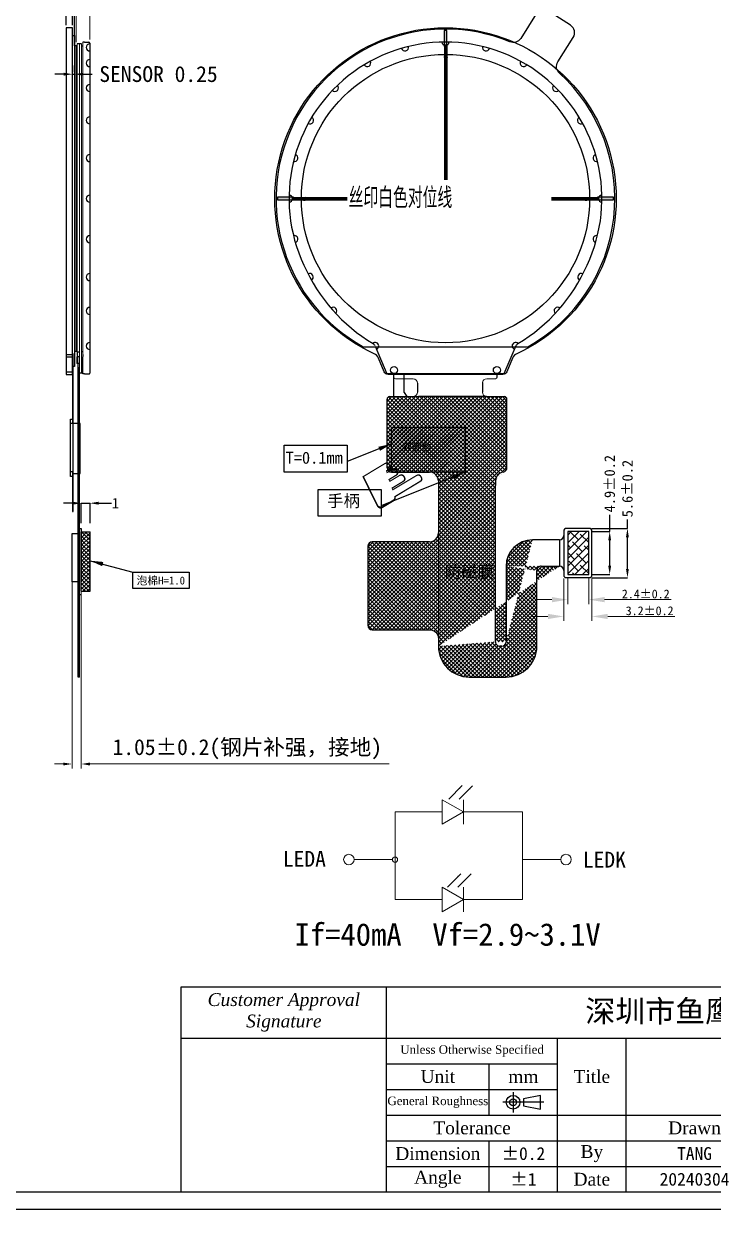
# Model space of a CAD drawing. Header units: millimetres. Extents: x 784 to 1591, y 435 to 646.
# Drawn here: x 1435.1 to 1513.5, y 442.7 to 577.5 of the extents above; entities that cross this region are included whole.
import ezdxf

# ---------------------------------------------------------------- set-up
doc = ezdxf.new("R2010")
doc.units = ezdxf.units.MM
doc.linetypes.add('CENTER', pattern=[50.8, 31.75, -6.35, 6.35, -6.35])
for name, color, linetype in [('AUDIT_I_181013161717-0', 7, 'Continuous'), ('dim', 3, 'Continuous'), ('DWG', 7, 'Continuous'), ('FPC', 33, 'Continuous'), ('FRAME', 154, 'Continuous'), ('sensor', 6, 'Continuous'), ('保护膜', 6, 'Continuous'), ('铁框', 5, 'Continuous')]:
    doc.layers.add(name, color=color, linetype=linetype)
for name, color, linetype, lineweight in [('BEZEL', 4, 'Continuous', 20), ('DIM（标注）', 3, 'Continuous', 15), ('T-SHADING黑白双面胶', 5, 'Continuous', 18)]:
    doc.layers.add(name, color=color, linetype=linetype, lineweight=lineweight)
doc.styles.add('NOTE', font='ROMANS.shx', dxfattribs={"width": 0.8, "bigfont": 'EXTFONT.shx'})
doc.styles.add('RD', font='ROMAND.shx', dxfattribs={"width": 0.8})
doc.styles.add('ROMANS', font='romans.shx')
doc.styles.get("Standard").update_dxf_attribs({"font": 'txt', "bigfont": 'gbcbig.shx'})
doc.styles.add('中文', font='')
doc.styles.add('宋体', font='')
doc.styles.add('工程', font='gbenor.shx', dxfattribs={"width": 1.25, "bigfont": 'gbcbig.shx'})
doc.styles.get('中文').set_extended_font_data('SimSun')
doc.styles.get('宋体').set_extended_font_data('SimSun')
doc.dimstyles.new('ISO-25$0', dxfattribs={"dimtxt": 1.5, "dimasz": 1, "dimexe": 1, "dimexo": 0.3, "dimgap": 0.6, "dimtad": 0, "dimdsep": 46, "dimtxsty": 'Standard', "dimcen": 0, "dimadec": 0, "dimazin": 0, "dimtfac": 1, "dimtmove": 0, "dimatfit": 3, "dimfxl": 1, "dimarcsym": 0})
doc.dimstyles.new('SH', dxfattribs={"dimscale": 1.4, "dimtxt": 1, "dimasz": 0.5, "dimexe": 0.8, "dimexo": 0.625, "dimtad": 0, "dimzin": 0, "dimdsep": 46, "dimtxsty": 'RD', "dimcen": 2.5, "dimadec": 0, "dimazin": 0, "dimtfac": 0.6, "dimtmove": 0, "dimatfit": 3, "dimfxl": 1, "dimtolj": 1, "dimarcsym": 0})
doc.dimstyles.get("Standard").update_dxf_attribs({"dimtxt": 0.18, "dimasz": 0.18, "dimexe": 0.18, "dimexo": 0.0625, "dimgap": 0.09, "dimtad": 0, "dimzin": 0, "dimdsep": 46, "dimtxsty": 'Standard', "dimcen": 0, "dimadec": 0, "dimazin": 0, "dimtfac": 1, "dimtofl": 0, "dimtmove": 0, "dimatfit": 3, "dimfxl": 1, "dimtolj": 1, "dimtzin": 0, "dimarcsym": 0})
doc.dimstyles.new('STANDARD$7', dxfattribs={"dimtxt": 1.5, "dimasz": 1.25, "dimexe": 0.25, "dimexo": 0.25, "dimgap": 0.25, "dimtad": 0, "dimzin": 0, "dimdsep": 46, "dimtxsty": 'NOTE', "dimcen": 0.5, "dimclrd": 256, "dimclre": 5, "dimclrt": 256, "dimazin": 0, "dimtfac": 1, "dimtmove": 0, "dimatfit": 1, "dimfxl": 1, "dimtolj": 1, "dimtzin": 0, "dimarcsym": 0})
doc.dimstyles.new('标准', dxfattribs={"dimtxt": 2, "dimasz": 1.8, "dimexe": 0.5, "dimexo": 0.4, "dimgap": 0.1, "dimtad": 1, "dimzin": 1, "dimdsep": 46, "dimtxsty": '工程', "dimblk": 'CLOSEDBLANK', "dimcen": 0.09, "dimclrd": 3, "dimclre": 3, "dimclrt": 3, "dimadec": 0, "dimazin": 0, "dimtfac": 1, "dimtofl": 0, "dimtmove": 0, "dimatfit": 3, "dimldrblk": 'CLOSEDBLANK', "dimfxl": 1, "dimtolj": 1, "dimlwd": 0, "dimlwe": 0, "dimarcsym": 0})
doc.dimstyles.new('标注', dxfattribs={"dimtxt": 1.2, "dimasz": 1, "dimexe": 0, "dimexo": 1, "dimgap": 0.2, "dimtad": 0, "dimrnd": 0.0005, "dimzin": 9, "dimdsep": 46, "dimtxsty": 'Standard', "dimcen": 0, "dimclrd": 3, "dimclre": 3, "dimclrt": 3, "dimadec": 0, "dimazin": 0, "dimtfac": 1, "dimtmove": 0, "dimatfit": 3, "dimfxl": 1, "dimlwd": -1, "dimlwe": -1, "dimarcsym": 0})
pattern_1 = [(45, (297.85984, 2.57984), (-0.2245064, 0.2245064), []), (135, (297.85984, 2.57984), (-0.2245064, -0.2245064), [])]
pattern_2 = [(45, (332.69374, 4.22352), (-0.2245064, 0.2245064), [])]

# ---------------------------------------------------------------- blocks, each defined once
blk = doc.blocks.new('*D92')
at = {"color": 7, "lineweight": 0, "transparency": 16777216}
for p, q in [((1441.03, 575.41), (1441.03, 586.73)), ((1442.58, 575.71), (1442.58, 586.73)), ((1439.53, 586.23), (1438.03, 586.23)), ((1444.08, 586.23), (1465.65, 586.23))]:
    blk.add_line(p, q, dxfattribs=at)
at = {"color": 7, "transparency": 16777216}
for points in [[(1439.53, 586.48), (1439.53, 585.98), (1441.03, 586.23)], [(1444.08, 586.48), (1444.08, 585.98), (1442.58, 586.23)]]:
    blk.add_solid(points, dxfattribs=at)
at = {"layer": 'Defpoints', "color": 0, "transparency": 16777216}
for p in [(1442.58, 586.23), (1441.03, 575.01), (1442.58, 575.31)]:
    blk.add_point(p, dxfattribs=at)
at = {"color": 7, "transparency": 16777216, "insert": (1455.61, 588), "char_height": 2, "attachment_point": 5, "style": '宋体'}
blk.add_mtext('\\A1;1.55%%P0.1(LCM)', dxfattribs=at)
blk = doc.blocks.new('_ClosedBlank')
at = {"color": 0, "linetype": 'ByBlock', "lineweight": -2}
for p, q in [((-1, 0.167), (0, 0)), ((-1, 0.167), (-1, -0.167)), ((0, 0), (-1, -0.167))]:
    blk.add_line(p, q, dxfattribs=at)
blk = doc.blocks.new('*D93')
at = {"color": 7, "lineweight": 0, "transparency": 16777216}
for p, q in [((1440.56, 514.72), (1440.56, 492.82)), ((1441.61, 514.1), (1441.61, 492.82)), ((1439.56, 493.32), (1438.56, 493.32)), ((1442.61, 493.32), (1476.66, 493.32))]:
    blk.add_line(p, q, dxfattribs=at)
at = {"color": 7, "transparency": 16777216}
for points in [[(1439.56, 493.48), (1439.56, 493.15), (1440.56, 493.32)], [(1442.61, 493.48), (1442.61, 493.15), (1441.61, 493.32)]]:
    blk.add_solid(points, dxfattribs=at)
at = {"layer": 'Defpoints', "color": 0, "transparency": 16777216}
for p in [(1440.56, 515.12), (1441.61, 514.5), (1441.61, 493.32)]:
    blk.add_point(p, dxfattribs=at)
at = {"color": 7, "transparency": 16777216, "insert": (1460.5, 495), "char_height": 1.8, "attachment_point": 5, "style": '宋体'}
blk.add_mtext('\\A1;1.05%%P0.2(钢片补强，接地)', dxfattribs=at)
blk = doc.blocks.new('*D96')
at = {"color": 7, "transparency": 16777216}
for p, q in [((1503.76, 520.11), (1503.76, 521.11)), ((1499.71, 520.11), (1503.76, 520.11)), ((1503.76, 515.51), (1503.76, 519.11)), ((1499.71, 514.51), (1503.76, 514.51))]:
    blk.add_line(p, q, dxfattribs=at)
for points in [[(1503.59, 519.11), (1503.92, 519.11), (1503.76, 520.11)], [(1503.59, 515.51), (1503.92, 515.51), (1503.76, 514.51)]]:
    blk.add_solid(points, dxfattribs=at)
at = {"layer": 'Defpoints', "color": 0, "transparency": 16777216}
for p in [(1499.41, 520.11), (1503.76, 520.11), (1499.41, 514.51)]:
    blk.add_point(p, dxfattribs=at)
at = {"color": 7, "transparency": 16777216, "insert": (1503.76, 524.64), "char_height": 1.2, "attachment_point": 5, "rotation": 90, "style": '宋体'}
blk.add_mtext('5.6%%p0.2', dxfattribs=at)
blk = doc.blocks.new('*D97')
at = {"color": 7, "lineweight": 0, "transparency": 16777216}
for p, q in [((1496.51, 514.41), (1496.51, 509.6)), ((1499.71, 514.41), (1499.71, 509.6)), ((1494.71, 510.1), (1492.91, 510.1)), ((1501.51, 510.1), (1509.15, 510.1))]:
    blk.add_line(p, q, dxfattribs=at)
at = {"color": 7, "transparency": 16777216}
for points in [[(1494.71, 510.4), (1494.71, 509.8), (1496.51, 510.1)], [(1501.51, 510.4), (1501.51, 509.8), (1499.71, 510.1)]]:
    blk.add_solid(points, dxfattribs=at)
at = {"layer": 'Defpoints', "color": 0, "transparency": 16777216}
for p in [(1496.51, 514.81), (1499.71, 514.81), (1499.71, 510.1)]:
    blk.add_point(p, dxfattribs=at)
at = {"color": 7, "transparency": 16777216, "insert": (1506.28, 510.74), "char_height": 1, "attachment_point": 5, "style": '宋体'}
blk.add_mtext('\\A1;3.2%%P0.2', dxfattribs=at)
blk = doc.blocks.new('*D98')
at = {"color": 7, "transparency": 16777216}
for p, q in [((1501.74, 519.76), (1501.74, 521.66)), ((1499.66, 519.76), (1501.74, 519.76)), ((1501.74, 515.86), (1501.74, 518.76)), ((1499.66, 514.86), (1501.74, 514.86))]:
    blk.add_line(p, q, dxfattribs=at)
for points in [[(1501.57, 518.76), (1501.9, 518.76), (1501.74, 519.76)], [(1501.57, 515.86), (1501.9, 515.86), (1501.74, 514.86)]]:
    blk.add_solid(points, dxfattribs=at)
at = {"layer": 'Defpoints', "color": 0, "transparency": 16777216}
for p in [(1499.36, 519.76), (1501.74, 519.76), (1499.36, 514.86)]:
    blk.add_point(p, dxfattribs=at)
at = {"color": 7, "transparency": 16777216, "insert": (1501.74, 525.2), "char_height": 1.2, "attachment_point": 5, "rotation": 90, "style": '宋体'}
blk.add_mtext('4.9%%p0.2', dxfattribs=at)
blk = doc.blocks.new('*D99')
at = {"color": 7, "lineweight": 0, "transparency": 16777216}
for p, q in [((1496.96, 514.46), (1496.96, 511.51)), ((1499.36, 514.46), (1499.36, 511.51)), ((1495.16, 512.01), (1493.36, 512.01)), ((1501.16, 512.01), (1508.72, 512.01))]:
    blk.add_line(p, q, dxfattribs=at)
at = {"color": 7, "transparency": 16777216}
for points in [[(1495.16, 512.31), (1495.16, 511.71), (1496.96, 512.01)], [(1501.16, 512.31), (1501.16, 511.71), (1499.36, 512.01)]]:
    blk.add_solid(points, dxfattribs=at)
at = {"layer": 'Defpoints', "color": 0, "transparency": 16777216}
for p in [(1496.96, 514.86), (1499.36, 514.86), (1499.36, 512.01)]:
    blk.add_point(p, dxfattribs=at)
at = {"color": 7, "transparency": 16777216, "insert": (1505.84, 512.65), "char_height": 1, "attachment_point": 5, "style": '宋体'}
blk.add_mtext('\\A1;2.4%%P0.2', dxfattribs=at)
blk = doc.blocks.new('*D108')
at = {"color": 7, "lineweight": 0, "transparency": 16777216}
for p, q in [((1438.4, 591.42), (1436.9, 591.42)), ((1439.9, 577.44), (1439.9, 591.92)), ((1442.58, 575.72), (1442.58, 591.92)), ((1444.08, 591.42), (1472.98, 591.42))]:
    blk.add_line(p, q, dxfattribs=at)
at = {"color": 7, "transparency": 16777216}
for points in [[(1438.4, 591.67), (1438.4, 591.17), (1439.9, 591.42)], [(1444.08, 591.67), (1444.08, 591.17), (1442.58, 591.42)]]:
    blk.add_solid(points, dxfattribs=at)
at = {"layer": 'Defpoints', "color": 0, "transparency": 16777216}
for p in [(1442.58, 591.42), (1439.9, 577.04), (1442.58, 575.32)]:
    blk.add_point(p, dxfattribs=at)
at = {"color": 7, "transparency": 16777216, "insert": (1459.28, 593.2), "char_height": 2, "attachment_point": 5, "style": '宋体'}
blk.add_mtext('\\A1;2.68%%P0.15(LCM+CTP)', dxfattribs=at)
blk = doc.blocks.new('*D133')
at = {"layer": 'Defpoints', "color": 0, "transparency": 16777216}
for p in [(1440.6, 580.6), (1439.9, 577.04), (1440.6, 577.04)]:
    blk.add_point(p, dxfattribs=at)
at = {"layer": 'dim', "color": 0, "lineweight": -2, "transparency": 16777216}
for p, q in [((1439.9, 577.34), (1439.9, 581.6)), ((1440.6, 577.34), (1440.6, 581.6)), ((1438.9, 580.6), (1437.9, 580.6)), ((1439.9, 580.6), (1440.6, 580.6)), ((1441.6, 580.6), (1442.6, 580.6))]:
    blk.add_line(p, q, dxfattribs=at)
at = {"layer": 'dim', "color": 0, "transparency": 16777216}
for points in [[(1438.9, 580.77), (1438.9, 580.43), (1439.9, 580.6)], [(1441.6, 580.77), (1441.6, 580.43), (1440.6, 580.6)]]:
    blk.add_solid(points, dxfattribs=at)
at = {"layer": 'dim', "color": 0, "transparency": 16777216, "insert": (1452.1, 580.6), "char_height": 1.8, "attachment_point": 5, "style": '宋体'}
blk.add_mtext('LENS 0.7%%P0.07', dxfattribs=at)
blk = doc.blocks.new('*D134')
at = {"layer": 'Defpoints', "color": 0, "transparency": 16777216}
for p in [(1440.85, 571.77), (1440.6, 571.7), (1440.85, 571.7)]:
    blk.add_point(p, dxfattribs=at)
at = {"layer": 'dim', "color": 0, "lineweight": -2, "transparency": 16777216}
for p, q in [((1439.6, 571.77), (1438.6, 571.77)), ((1440.6, 572), (1440.6, 572.77)), ((1440.6, 571.77), (1440.85, 571.77)), ((1440.85, 572), (1440.85, 572.77)), ((1441.85, 571.77), (1442.85, 571.77))]:
    blk.add_line(p, q, dxfattribs=at)
at = {"layer": 'dim', "color": 0, "transparency": 16777216}
for points in [[(1439.6, 571.94), (1439.6, 571.6), (1440.6, 571.77)], [(1441.85, 571.94), (1441.85, 571.6), (1440.85, 571.77)]]:
    blk.add_solid(points, dxfattribs=at)
at = {"layer": 'dim', "color": 0, "transparency": 16777216, "insert": (1450.4, 571.77), "char_height": 1.8, "attachment_point": 5, "style": '宋体'}
blk.add_mtext('SENSOR 0.25', dxfattribs=at)
blk = doc.blocks.new('*D135')
at = {"layer": 'Defpoints', "color": 0, "transparency": 16777216}
for p in [(1440.85, 584.09), (1439.9, 577.04), (1440.85, 576.16)]:
    blk.add_point(p, dxfattribs=at)
at = {"layer": 'dim', "color": 0, "lineweight": -2, "transparency": 16777216}
for p, q in [((1438.9, 584.09), (1437.9, 584.09)), ((1439.9, 577.34), (1439.9, 585.09)), ((1439.9, 584.09), (1440.85, 584.09)), ((1440.85, 576.46), (1440.85, 585.09)), ((1441.85, 584.09), (1442.85, 584.09))]:
    blk.add_line(p, q, dxfattribs=at)
at = {"layer": 'dim', "color": 0, "transparency": 16777216}
for points in [[(1438.9, 584.25), (1438.9, 583.92), (1439.9, 584.09)], [(1441.85, 584.25), (1441.85, 583.92), (1440.85, 584.09)]]:
    blk.add_solid(points, dxfattribs=at)
at = {"layer": 'dim', "color": 0, "transparency": 16777216, "insert": (1447.84, 584.09), "char_height": 1.8, "attachment_point": 5, "style": '宋体'}
blk.add_mtext('TP 0.95', dxfattribs=at)
blk = doc.blocks.new('*D242')
at = {"color": 1, "transparency": 16777216}
for p, q in [((1440.61, 522.98), (1439.61, 522.98)), ((1441.61, 520.71), (1441.61, 522.98)), ((1441.61, 522.98), (1442.61, 522.98)), ((1442.61, 520.71), (1442.61, 522.98)), ((1443.61, 522.98), (1445.06, 522.98))]:
    blk.add_line(p, q, dxfattribs=at)
for points in [[(1440.61, 523.15), (1440.61, 522.81), (1441.61, 522.98)], [(1443.61, 523.15), (1443.61, 522.81), (1442.61, 522.98)]]:
    blk.add_solid(points, dxfattribs=at)
at = {"layer": 'Defpoints', "color": 0, "transparency": 16777216}
for p in [(1442.61, 522.98), (1441.61, 519.71), (1442.61, 519.71)]:
    blk.add_point(p, dxfattribs=at)
at = {"color": 1, "transparency": 16777216, "insert": (1445.5, 522.98), "char_height": 1.2, "attachment_point": 5, "style": '宋体'}
blk.add_mtext('1', dxfattribs=at)

msp = doc.modelspace()

# ---------------------------------------------------------------- hatches: boundary and pattern name
at = {"linetype": 'Continuous'}
h = msp.add_hatch(color=256, dxfattribs=at)
h.paths.add_polyline_path([(1463.929, 557.775), (1463.93, 557.475), (1465.754, 557.475), (1465.754, 557.775)])
h.paths.add_polyline_path([(1483.204, 576.75), (1482.904, 576.749), (1482.904, 574.925), (1483.204, 574.925)])
h.paths.add_polyline_path([(1502.179, 557.475), (1502.179, 557.775), (1500.354, 557.775), (1500.354, 557.475)])
h = msp.add_hatch()
h.set_pattern_fill('ANSI37', color=5, scale=0.1, style=0)
h.set_pattern_definition(pattern_1)
edge = h.paths.add_edge_path()
edge.add_line((1487.718, 535.098), (1480, 535.098))
edge.add_line((1476.704, 535.098), (1480, 535.098))
edge.add_arc((1476.704, 534.798), 0.3, 90, 180)
edge.add_line((1476.404, 530.117), (1476.404, 534.798))
edge.add_line((1476.404, 527.011), (1476.404, 530.117))
edge.add_arc((1476.904, 527.011), 0.5, 180.02598, 269.97402)
edge.add_line((1476.904, 526.511), (1481.25, 526.511))
edge.add_arc((1481.25, 525.511), 1, 0.00409, 89.99591)
edge.add_line((1482.25, 525.511), (1482.25, 506.711))
edge.add_line((1488.75, 507.211), (1488.75, 524.99))
edge.add_line((1488.75, 525.525), (1488.75, 524.99))
edge.add_arc((1489.75, 525.525), 1, 97.65786, 180.00442)
edge.add_arc((1489.556, 527.006), 0.494, 277.02885, 360.6334)
edge.add_line((1490.05, 527.011), (1490.05, 534.798))
edge.add_line((1487.718, 535.098), (1489.75, 535.098))
edge.add_arc((1489.75, 534.798), 0.3, 360, 450)
edge.add_arc((1485.75, 506.711), 3.5, 180.00119, 269.99881)
edge.add_line((1485.75, 503.211), (1489.95, 503.211))
edge.add_arc((1489.95, 506.711), 3.5, 270.00118, 359.99882)
edge.add_arc((1489.449, 507.211), 0.5, 270.02471, 359.97529)
edge.add_arc((1489.25, 507.211), 0.5, 179.98669, 270.01331)
edge.add_line((1489.45, 506.711), (1489.25, 506.711))
edge.add_line((1493.45, 506.711), (1493.45, 515.311))
edge.add_line((1489.95, 515.811), (1489.95, 507.211))
edge.add_arc((1492.95, 515.811), 3, 90.00119, 179.99881)
edge.add_arc((1493.95, 515.311), 0.5, 89.98669, 180.01331)
edge.add_line((1493.95, 515.811), (1496.014, 515.811))
edge.add_line((1496.014, 518.811), (1492.95, 518.811))
edge.add_line((1496.014, 518.811), (1496.014, 515.811))
h = msp.add_hatch()
h.set_pattern_fill('ANSI31', color=6, scale=0.1, style=0)
h.set_pattern_definition(pattern_2)
h.paths.add_polyline_path([(1482.804, 531.609), (1482.804, 526.511), (1476.904, 526.511), (1476.904, 531.609)])
h.paths.add_polyline_path([(1477.959, 529.951), (1481.773, 529.951), (1481.773, 528.457), (1477.959, 528.457)], flags=24)
h = msp.add_hatch()
h.set_pattern_fill('ANSI31', color=256, scale=0.1, style=0)
h.set_pattern_definition(pattern_2)
edge = h.paths.add_edge_path()
edge.add_line((1482.804, 531.609), (1485.304, 531.609))
edge.add_line((1485.304, 526.511), (1482.804, 526.511))
edge.add_line((1485.304, 531.609), (1485.304, 526.511))
edge.add_line((1482.804, 531.609), (1482.804, 526.511))
h = msp.add_hatch()
h.set_pattern_fill('ANSI37', color=6, scale=0.1, style=0)
h.set_pattern_definition([(45, (296.7315, 5.04367), (-0.2245064, 0.2245064), []), (135, (296.7315, 5.04367), (-0.2245064, -0.2245064), [])])
h.paths.add_polyline_path([(1441.608, 512.961), (1441.608, 519.705), (1442.608, 519.705), (1442.608, 512.961)])
h = msp.add_hatch()
h.set_pattern_fill('ANSI37', color=5, scale=0.1)
h.set_pattern_definition(pattern_1)
h.paths.add_polyline_path([(1482.25, 519.591, -0.4142136), (1481.25, 518.591), (1474.718, 518.591, 0.4142136), (1474.218, 518.091), (1474.218, 509.093, 0.4142136), (1474.718, 508.593), (1481.25, 508.593, -0.4142136), (1482.25, 507.593)])
h = msp.add_hatch()
h.set_pattern_fill('ANSI38', color=6, scale=5, style=0)
h.set_pattern_definition([(45, (841.4495, -10.6432), (-0.44194174, 0.44194174), []), (135, (841.4495, -10.6432), (-1.3258252, 0.44194174), [1.5625, -0.9375])])
h.paths.add_polyline_path([(1496.959, 514.861), (1499.359, 514.861), (1499.359, 519.761), (1496.959, 519.761)])

# ---------------------------------------------------------------- linework, layer by layer
for p, q in [((1440.853, 575.015), (1440.853, 577.04)), ((1441.028, 575.015), (1440.853, 575.015)), ((1441.031, 540.215), (1440.853, 540.215)), ((1441.408, 539.625), (1441.108, 539.625)), ((1441.108, 539.625), (1441.108, 538.875)), ((1441.158, 540.165), (1441.278, 537.775)), ((1441.408, 538.875), (1441.108, 538.875)), ((1496.513, 519.297), (1496.513, 515.325)), ((1496.014, 518.811), (1496.014, 515.811))]:
    msp.add_line(p, q)
at = {"color": 6}
for p, q in [((1441.108, 575.015), (1441.028, 575.015)), ((1441.158, 575.015), (1441.028, 575.015)), ((1441.658, 575.015), (1441.788, 575.015)), ((1441.158, 540.215), (1441.031, 540.215)), ((1441.658, 540.215), (1441.788, 540.215)), ((1476.904, 526.511), (1476.904, 531.609)), ((1476.904, 531.609), (1482.804, 531.609)), ((1482.804, 526.511), (1476.904, 526.511)), ((1441.608, 519.705), (1442.608, 519.705)), ((1441.608, 512.961), (1441.608, 519.705)), ((1442.608, 512.961), (1442.608, 519.705)), ((1441.608, 512.961), (1442.608, 512.961))]:
    msp.add_line(p, q, dxfattribs=at)
at = {"color": 4}
for p, q in [((1441.658, 575.215), (1441.158, 575.215)), ((1441.408, 540.165), (1441.158, 540.165)), ((1441.658, 537.775), (1441.408, 537.775))]:
    msp.add_line(p, q, dxfattribs=at)
at = {"color": 7}
for p, q in [((1475.071, 540.854), (1476.4, 537.675)), ((1489.708, 537.675), (1476.4, 537.675)), ((1482.804, 531.609), (1485.304, 531.609)), ((1485.304, 531.609), (1485.304, 526.511)), ((1485.304, 526.511), (1482.804, 526.511))]:
    msp.add_line(p, q, dxfattribs=at)
at = {"color": 30, "linetype": 'Continuous'}
for p, q in [((1441.408, 538.375), (1441.278, 538.375)), ((1441.278, 503.201), (1441.278, 538.375)), ((1441.408, 503.201), (1441.408, 538.375)), ((1476.404, 530.117), (1476.404, 534.798)), ((1476.404, 530.117), (1476.404, 534.798)), ((1490.05, 527.011), (1490.05, 534.798)), ((1476.404, 527.011), (1476.404, 530.117)), ((1441.408, 527.54), (1441.288, 527.54)), ((1441.408, 527.54), (1441.288, 527.54)), ((1476.904, 526.511), (1481.25, 526.511)), ((1482.25, 525.511), (1482.25, 506.711)), ((1488.75, 507.211), (1488.75, 524.99)), ((1496.513, 519.811), (1496.513, 519.311)), ((1499.413, 520.111), (1496.813, 520.111)), ((1499.713, 514.811), (1499.713, 519.811)), ((1496.014, 518.811), (1492.95, 518.811)), ((1489.95, 515.811), (1489.95, 507.211)), ((1493.45, 506.711), (1493.45, 515.311)), ((1493.95, 515.811), (1496.014, 515.811)), ((1496.513, 515.325), (1496.513, 514.811)), ((1496.813, 514.511), (1499.413, 514.511)), ((1489.45, 506.711), (1489.25, 506.711)), ((1441.408, 503.201), (1441.278, 503.201)), ((1485.75, 503.211), (1489.95, 503.211))]:
    msp.add_line(p, q, dxfattribs=at)
at = {"color": 30}
for p, q in [((1441.278, 537.775), (1441.408, 537.775)), ((1488.949, 537.325), (1488.949, 537.675)), ((1487.718, 535.098), (1489.75, 535.098)), ((1474.218, 518.091), (1474.218, 509.093)), ((1481.25, 518.591), (1474.718, 518.591))]:
    msp.add_line(p, q, dxfattribs=at)
at = {"color": 32}
msp.add_line((1488.75, 525.525), (1488.75, 524.99), dxfattribs=at)
at = {"color": 7, "linetype": 'Continuous'}
for p, q in [((1441.278, 519.481), (1440.558, 519.481)), ((1440.558, 519.481), (1440.558, 514.036)), ((1441.408, 520.101), (1441.608, 520.101)), ((1441.608, 520.101), (1441.608, 514.036)), ((1441.278, 514.036), (1440.558, 514.036)), ((1441.408, 512.601), (1441.608, 512.601))]:
    msp.add_line(p, q, dxfattribs=at)
at = {"color": 6, "linetype": 'Continuous'}
for p, q in [((1496.959, 519.761), (1496.959, 514.861)), ((1499.359, 519.761), (1496.959, 519.761)), ((1499.359, 514.861), (1499.359, 519.761)), ((1496.959, 514.861), (1499.359, 514.861))]:
    msp.add_line(p, q, dxfattribs=at)
at = {"color": 6, "linetype": 'Continuous', "flags": 128}
msp.add_lwpolyline([(1439.903, 577.04), (1439.903, 537.615), (1440.603, 537.615), (1440.603, 577.04)], close=True, dxfattribs=at)
msp.add_lwpolyline([(1491.178, 539.98, 0.1882209), (1490.673, 539.457), (1490.037, 537.932, -0.3026797), (1489.576, 537.625), (1476.532, 537.625, -0.3026797), (1476.071, 537.932), (1475.435, 539.457, 0.1882209), (1474.93, 539.98, -4.5631078)], format="xyb", close=True, dxfattribs=at)
at = {"linetype": 'Continuous', "flags": 128}
for points in [[(1483.204, 576.75), (1482.904, 576.749), (1482.904, 574.925), (1483.204, 574.925)], [(1463.929, 557.775), (1463.93, 557.475), (1465.754, 557.475), (1465.754, 557.775)], [(1502.179, 557.475), (1502.179, 557.775), (1500.354, 557.775), (1500.354, 557.475)]]:
    msp.add_lwpolyline(points, close=True, dxfattribs=at)
at = {"color": 6, "linetype": 'Continuous', "flags": 128}
for points in [[(1439.903, 539.892), (1440.603, 539.892)], [(1439.903, 539.628), (1440.603, 539.628)], [(1439.903, 537.922), (1440.603, 537.922)]]:
    msp.add_lwpolyline(points, dxfattribs=at)
at = {"color": 4}
for points in [[(1464.686, 529.566), (1471.862, 529.566), (1471.862, 526.528), (1464.686, 526.528)], [(1468.564, 524.548), (1475.74, 524.548), (1475.74, 521.51), (1468.564, 521.51)]]:
    msp.add_lwpolyline(points, close=True, dxfattribs=at)
at = {"color": 1}
msp.add_lwpolyline([(1447.499, 515.147), (1453.878, 515.147), (1453.878, 513.281), (1447.499, 513.281)], close=True, dxfattribs=at)
at = {"color": 30}
msp.add_lwpolyline([(1474.718, 508.593), (1481.25, 508.593, -0.4142136), (1482.25, 507.593), (1482.25, 506.711)], format="xyb", dxfattribs=at)
at = {"linetype": 'Continuous'}
msp.add_circle((1483.054, 557.625), 16.4, dxfattribs=at)
at = {"color": 30}
for centre, radius, start, end in [((1476.704, 534.798), 0.3, 90, 180), ((1489.75, 534.798), 0.3, 360, 90), ((1476.904, 527.011), 0.5, 180.02598, 269.97402), ((1481.25, 525.511), 1, 0.00409, 89.99591), ((1489.75, 525.525), 1, 97.65786, 180.00442), ((1489.556, 527.006), 0.494, 277.02885, 0.6334), ((1481.25, 519.591), 1, 270, 0), ((1496.813, 519.811), 0.3, 89.97887, 180.02113), ((1499.413, 519.811), 0.3, 0.00048, 89.99952), ((1474.718, 518.091), 0.5, 90, 180), ((1493.95, 515.311), 0.5, 89.98669, 180.01331), ((1496.813, 514.811), 0.3, 180.00048, 269.99952), ((1499.413, 514.811), 0.3, 270.00048, 359.99952), ((1474.718, 509.093), 0.5, 180, 270), ((1489.25, 507.211), 0.5, 179.98669, 270.01331), ((1489.449, 507.211), 0.5, 270.02471, 359.97529)]:
    msp.add_arc(centre, radius, start, end, dxfattribs=at)
at = {"color": 32, "linetype": 'Continuous'}
for centre, start, end in [((1496.014, 519.311), 270, 358.42961), ((1496.014, 515.311), 1.57039, 90)]:
    msp.add_arc(centre, 0.5, start, end, dxfattribs=at)
at = {"color": 30, "linetype": 'Continuous'}
for centre, radius, start, end in [((1492.95, 515.811), 3, 90.00119, 179.99881), ((1485.75, 506.711), 3.5, 180.00119, 269.99881), ((1489.95, 506.711), 3.5, 270.00118, 359.99882)]:
    msp.add_arc(centre, radius, start, end, dxfattribs=at)
at = {"layer": 'AUDIT_I_181013161717-0', "color": 7}
msp.add_line((1441.993, 575.416), (1441.793, 575.416), dxfattribs=at)
at = {"layer": 'AUDIT_I_181013161717-0', "color": 5}
for p, q in [((1441.778, 539.876), (1441.728, 538.883)), ((1441.728, 538.883), (1441.728, 537.725)), ((1441.793, 537.725), (1441.728, 537.725))]:
    msp.add_line(p, q, dxfattribs=at)
at = {"layer": 'AUDIT_I_181013161717-0'}
msp.add_line((1441.993, 537.675), (1441.793, 537.675), dxfattribs=at)
at = {"layer": 'BEZEL', "color": 7}
msp.add_line((1441.793, 575.416), (1441.793, 537.675), dxfattribs=at)
at = {"layer": 'DIM（标注）', "color": 7}
for p, q in [((1482.681, 489.26), (1482.681, 486.461)), ((1485.105, 487.861), (1482.681, 489.26)), ((1485.105, 489.26), (1485.105, 486.461)), ((1477.314, 487.887), (1477.314, 477.921)), ((1482.681, 487.887), (1477.314, 487.887)), ((1485.105, 487.861), (1482.681, 486.461)), ((1485.105, 487.887), (1491.815, 487.887)), ((1491.819, 487.887), (1491.819, 477.921)), ((1477.014, 482.451), (1472.669, 482.451)), ((1496.164, 482.45), (1491.819, 482.45)), ((1482.681, 479.321), (1482.681, 476.521)), ((1485.105, 477.921), (1482.681, 479.321)), ((1485.105, 479.321), (1485.105, 476.521)), ((1482.681, 477.921), (1477.314, 477.921)), ((1485.105, 477.921), (1482.681, 476.521)), ((1485.105, 477.921), (1491.819, 477.921))]:
    msp.add_line(p, q, dxfattribs=at)
for points in [[(1472.669, 482.451, -1), (1471.469, 482.451, -1)], [(1477.014, 482.442, 1), (1477.614, 482.442, 1)], [(1497.364, 482.45, -1), (1496.164, 482.45, -1)]]:
    msp.add_lwpolyline(points, format="xyb", close=True, dxfattribs=at)
at = {"layer": 'DWG', "color": 30, "lineweight": 0}
for p, q in [((1479.362, 537.135), (1477.364, 537.135)), ((1479.362, 537.135), (1477.364, 537.135)), ((1478.362, 537.135), (1477.364, 537.135)), ((1479.362, 537.135), (1477.364, 537.135)), ((1478.362, 537.135), (1477.364, 537.135)), ((1478.362, 537.135), (1477.364, 537.135)), ((1478.362, 537.135), (1477.364, 537.135)), ((1488.744, 537.135), (1487.749, 537.135)), ((1480, 535.098), (1476.704, 535.098)), ((1479.398, 535.098), (1476.704, 535.098)), ((1476.704, 535.098), (1480, 535.098))]:
    msp.add_line(p, q, dxfattribs=at)
for centre, radius, start, end in [((1477.4, 537.378), 0.245, 192.44213, 261.67929), ((1479.362, 536.635), 0.5, 0, 90), ((1487.749, 536.635), 0.5, 90, 171.94697), ((1488.709, 537.378), 0.245, 278.32071, 347.55787), ((1479.359, 535.6), 0.502, 274.37515, 359.88202), ((1487.757, 535.599), 0.502, 180.11798, 265.62485)]:
    msp.add_arc(centre, radius, start, end, dxfattribs=at)
at = {"layer": 'FPC', "color": 2}
for p, q in [((1477.15, 537.675), (1477.151, 535.099)), ((1478.35, 535.583), (1478.35, 537.675)), ((1478.35, 535.583), (1478.67, 535.099))]:
    msp.add_line(p, q, dxfattribs=at)
at = {"layer": 'FPC', "color": 30}
for p, q in [((1487.254, 536.705), (1487.254, 535.598)), ((1479.862, 536.635), (1479.862, 535.598)), ((1487.714, 535.098), (1479.996, 535.099)), ((1487.254, 535.098), (1480, 535.098)), ((1487.718, 535.098), (1480, 535.098))]:
    msp.add_line(p, q, dxfattribs=at)
at = {"layer": 'FPC', "lineweight": -3, "flags": 128}
for points in [[(1440.603, 526.53), (1440.603, 522.03), (1440.703, 522.03), (1440.703, 539.962), (1440.603, 539.962), (1440.603, 532.03)], [(1440.703, 526.03), (1440.403, 526.03), (1440.403, 532.53), (1440.703, 532.53)], [(1440.703, 526.36), (1441.503, 526.36), (1441.503, 532.03), (1440.403, 532.03)], [(1440.703, 526.53), (1440.403, 526.53)], [(1440.603, 522.23), (1440.703, 522.23)]]:
    msp.add_lwpolyline(points, dxfattribs=at)
at = {"layer": 'FRAME', "color": 7}
for p, q in [((1452.976, 444.623), (1452.976, 467.99)), ((1452.976, 467.99), (1589.282, 467.99)), ((1476.343, 444.623), (1476.343, 467.99)), ((1452.976, 462.148), (1589.282, 462.148)), ((1495.815, 444.623), (1495.815, 462.148)), ((1503.604, 444.623), (1503.604, 462.148)), ((1476.343, 459.227), (1495.815, 459.227)), ((1488.026, 453.386), (1488.026, 459.227)), ((1476.343, 456.307), (1495.815, 456.307)), ((1476.343, 453.386), (1565.916, 453.386)), ((1476.343, 450.465), (1589.282, 450.465)), ((1488.026, 444.623), (1488.026, 450.465)), ((1476.343, 447.544), (1589.282, 447.544))]:
    msp.add_line(p, q, dxfattribs=at)
at = {"layer": 'FRAME', "color": 7, "linetype": 'CENTER'}
for p, q in [((1490.753, 456.015), (1490.753, 453.678)), ((1494.258, 454.846), (1489.584, 454.846))]:
    msp.add_line(p, q, dxfattribs=at)
at = {"layer": 'FRAME', "color": 7}
for points in [[(1591.23, 612.985), (1339.841, 612.985), (1339.841, 442.676), (1591.23, 442.676)], [(1589.282, 444.623), (1341.841, 444.623), (1341.841, 611.485), (1589.282, 611.485)], [(1493.868, 454.067), (1493.868, 455.625), (1491.921, 455.236), (1491.921, 454.457)]]:
    msp.add_lwpolyline(points, close=True, dxfattribs=at)
for radius in [0.779, 0.389]:
    msp.add_circle((1490.753, 454.846), radius, dxfattribs=at)
at = {"layer": 'sensor', "color": 1, "linetype": 'Continuous'}
msp.add_lwpolyline([(1440.603, 576.157), (1440.853, 576.157), (1440.853, 538.542), (1440.603, 538.542)], close=True, dxfattribs=at)
at = {"layer": 'T-SHADING黑白双面胶', "color": 6, "ltscale": 0.2}
for p, q in [((1441.028, 575.015), (1441.031, 540.215)), ((1441.788, 575.015), (1441.788, 540.215))]:
    msp.add_line(p, q, dxfattribs=at)
at = {"layer": 'T-SHADING黑白双面胶', "color": 4, "ltscale": 0.2}
for p, q in [((1441.158, 575.215), (1441.158, 540.165)), ((1441.408, 575.215), (1441.408, 537.775)), ((1441.658, 575.215), (1441.658, 537.775))]:
    msp.add_line(p, q, dxfattribs=at)
at = {"layer": '保护膜', "color": 5}
msp.add_lwpolyline([(1495.839, 573.169), (1497.597, 575.95, 0.413276), (1497.289, 577.328), (1494.758, 578.939, 0.4151517), (1493.376, 578.63), (1491.613, 575.841, -0.364264), (1490.387, 575.451, 0.9434185), (1473.7, 540.772), (1492.408, 540.772, 0.5135297), (1496.012, 571.895, -0.364264)], format="xyb", close=True, dxfattribs=at)
at = {"layer": '铁框', "color": 7}
for p, q in [((1441.993, 575.416), (1442.478, 575.416)), ((1442.578, 575.316), (1442.578, 537.775)), ((1491.041, 540.864), (1489.708, 537.675)), ((1441.993, 537.675), (1442.478, 537.675))]:
    msp.add_line(p, q, dxfattribs=at)
for centre in [(1477.204, 538.115), (1488.904, 538.115)]:
    msp.add_circle(centre, 0.4, dxfattribs=at)
for centre, radius, start, end in [((1442.578, 574.81), 0.4, 90, 270), ((1442.478, 575.316), 0.1, 0, 90), ((1483.054, 557.625), 17.8, 334.78955, 205.21036), ((1478.447, 574.818), 0.4, 195.64379, 14.35621), ((1483.054, 575.425), 0.4, 180.64379, 359.35621), ((1487.661, 574.818), 0.4, 165.64379, 344.35621), ((1442.578, 573.032), 0.4, 90, 270), ((1474.154, 573.04), 0.4, 210.64379, 29.35621), ((1491.954, 573.04), 0.4, 150.64379, 329.35621), ((1442.578, 570.203), 0.4, 90, 270), ((1470.468, 570.211), 0.4, 225.64379, 44.35621), ((1495.641, 570.211), 0.4, 135.64379, 314.35621), ((1442.578, 566.516), 0.4, 90, 270), ((1467.639, 566.525), 0.4, 240.64379, 59.35621), ((1498.469, 566.525), 0.4, 120.64379, 299.35621), ((1442.578, 562.223), 0.4, 90, 270), ((1465.861, 562.232), 0.4, 255.64379, 74.35621), ((1500.248, 562.232), 0.4, 105.64379, 284.35621), ((1442.578, 557.616), 0.4, 90, 270), ((1465.254, 557.625), 0.4, 270.64379, 89.35621), ((1500.854, 557.625), 0.4, 90.64379, 269.35621), ((1442.578, 553.009), 0.4, 90, 270), ((1465.861, 553.018), 0.4, 285.64379, 104.35621), ((1500.248, 553.018), 0.4, 75.64379, 254.35621), ((1442.578, 548.695), 0.4, 90, 270), ((1484.862, 557.932), 19.572, 203.76858, 239.12696), ((1467.602, 548.703), 0.4, 298.71688, 117.5459), ((1481.247, 557.932), 19.572, 300.87304, 336.23142), ((1498.507, 548.703), 0.4, 62.4541, 241.28312), ((1442.578, 544.854), 0.4, 90, 270), ((1470.292, 544.863), 0.4, 312.47706, 131.30608), ((1495.816, 544.863), 0.4, 48.69392, 227.52294), ((1442.578, 540.856), 0.4, 90, 270), ((1475.067, 540.864), 0.4, 292.68352, 134.20375), ((1474.078, 540.197), 1.193, 33.96205, 51.60519), ((1491.041, 540.864), 0.4, 45.79625, 247.31485), ((1492.031, 540.197), 1.193, 128.39481, 146.03795), ((1442.478, 537.775), 0.1, 270, 0)]:
    msp.add_arc(centre, radius, start, end, dxfattribs=at)

# ---------------------------------------------------------------- texts
at = {"color": 1, "style": '中文'}
msp.add_text('泡棉H=1.0', height=0.9, rotation=360, dxfattribs=at).set_placement((1447.903, 513.735))
at = {"color": 6, "attachment_point": 1, "style": '宋体'}
for s, insert, char_height, width in [('T=0.1mm', (1464.866, 528.834), 1.3654, 6.28862), ('双面胶', (1478.164, 529.746), 0.8192, 3.77317), ('手柄', (1469.592, 523.929), 1.3654, 6.28862), ('防磁膜', (1482.976, 515.866), 1.3654, 6.28862)]:
    msp.add_mtext(s, dxfattribs=dict(at, insert=insert, char_height=char_height, width=width))
at = {"layer": 'dim', "color": 7}
msp.add_text('丝印白色对位线', height=2.34, dxfattribs=at).set_placement((1472.033, 556.539))
at = {"layer": 'dim', "color": 1, "insert": (1482.135, 524.463), "char_height": 6.68786, "width": 6.70488, "attachment_point": 1, "rotation": 211.05548, "style": '宋体'}
msp.add_mtext('{\\fWingdings|b0|i0|c2|p2;E}', dxfattribs=at)
at = {"layer": 'DIM（标注）', "color": 7, "style": '宋体'}
for s, height, p in [('LEDA', 1.8, (1464.551, 481.639)), ('LEDK', 1.8, (1498.683, 481.542)), ('If=40mA  Vf=2.9~3.1V ', 2.56087, (1465.878, 472.653))]:
    msp.add_text(s, height=height, dxfattribs=at).set_placement(p)
at = {"layer": 'FRAME', "color": 7, "attachment_point": 5, "style": '宋体'}
for s, insert, char_height in [('{\\fTimes New Roman|b0|i1|c0|p18;Customer Approval\\PSignature}', (1464.66, 465.069), 1.46042), ('深圳市鱼鹰光电科技有限公司{\\fSimSun|b1|i0|c134|p2;}', (1521.129, 465.069), 2.5), ('{\\fTimes New Roman|b0|i0|c0|p18;Unless Otherwise Specified}', (1486.079, 460.688), 0.97362), ('{\\fTimes New Roman|b0|i0|c0|p18;Unit}', (1482.185, 457.767), 1.46042), ('{\\fTimes New Roman|b0|i0|c0|p18;Title}', (1499.71, 457.767), 1.46042), ('{\\fTimes New Roman|b0|i0|c0|p18;mm}', (1491.921, 457.767), 1.46042), ('{\\fTimes New Roman|b0|i0|c0|p18;General Roughness}', (1482.185, 454.846), 0.97362), ('{\\fTimes New Roman|b0|i0|c0|p18;Tolerance}', (1486.079, 451.925), 1.46042), ('{\\fTimes New Roman|b0|i0|c0|p18;Drawn}', (1511.393, 451.925), 1.46042), ('{\\fTimes New Roman|b0|i0|c0|p18;Dimension}', (1482.185, 449.004), 1.46042), ('%%P0.2', (1491.921, 449.004), 1.4604), ('{\\fTimes New Roman|b0|i0|c0|p18;By}', (1499.71, 449.004), 1.46042), ('TANG', (1511.393, 449.004), 1.4604), ('{\\fTimes New Roman|b0|i0|c0|p18;Angle}', (1482.185, 446.084), 1.46042), ('%%p1', (1491.921, 446.084), 1.4604), ('{\\fTimes New Roman|b0|i0|c0|p18;Date}', (1499.71, 446.084), 1.46042), ('20240304', (1511.393, 446.084), 1.4604)]:
    msp.add_mtext(s, dxfattribs=dict(at, insert=insert, char_height=char_height))

# ---------------------------------------------------------------- dimensions: what is measured, and where the dimension line sits
for base, p1, p2, text, override, picture, middle in [((1442.5782, 591.4229), (1439.9031, 577.0399), (1442.5782, 575.3165), '<>%%P0.15(LCM+CTP)', {"dimtxt": 2, "dimasz": 1.5, "dimgap": 0.5, "dimtxsty": '宋体', "dimsah": 1, "dimclrd": 7, "dimclre": 7, "dimclrt": 7}, '*D108', (1459.2793, 591.4229)), ((1442.578, 586.227), (1441.028, 575.015), (1442.578, 575.315), '<>%%P0.1(LCM)', {"dimtxt": 2, "dimasz": 1.5, "dimgap": 0.5, "dimtxsty": '宋体', "dimsah": 1, "dimclrd": 7, "dimclre": 7, "dimclrt": 7}, '*D92', (1455.614, 586.227)), ((1441.608, 493.315), (1440.558, 515.121), (1441.608, 514.501), '<>%%P0.2(钢片补强，接地)', {"dimtxt": 1.8, "dimasz": 1, "dimgap": 0.5, "dimtxsty": '宋体', "dimsah": 1, "dimclrd": 7, "dimclre": 7, "dimclrt": 7}, '*D93', (1460.499, 493.315)), ((1499.713, 510.097), (1496.513, 514.811), (1499.713, 514.811), '<>%%P0.2', {"dimtxt": 1, "dimdec": 1, "dimtxsty": '宋体', "dimsah": 1, "dimclrd": 7, "dimclre": 7, "dimclrt": 7}, '*D97', (1506.278, 510.097)), ((1499.359, 512.012), (1496.959, 514.861), (1499.359, 514.861), '<>%%P0.2', {"dimtxt": 1, "dimdec": 1, "dimtxsty": '宋体', "dimsah": 1, "dimclrd": 7, "dimclre": 7, "dimclrt": 7}, '*D99', (1505.838, 512.012))]:
    dim = msp.add_linear_dim(base=base, p1=p1, p2=p2, text=text, dimstyle='标准', override=override)
    dim.commit()
    dim.dimension.update_dxf_attribs({"geometry": picture, "text_midpoint": middle, "dimtype": 160})
for base, p1, p2, picture, middle in [((1501.736, 519.761), (1499.359, 514.861), (1499.359, 519.761), '*D98', (1501.736, 525.205)), ((1503.758, 520.111), (1499.413, 514.511), (1499.413, 520.111), '*D96', (1503.758, 524.64))]:
    dim = msp.add_linear_dim(base=base, p1=p1, p2=p2, angle=90, text='<>%%p0.2', dimstyle='标注', override={"dimexo": 0.3, "dimtxsty": '宋体', "dimclrd": 7, "dimclre": 7, "dimclrt": 7, "dimfxl": 0.8})
    dim.commit()
    dim.dimension.update_dxf_attribs({"geometry": picture, "text_midpoint": middle, "dimtype": 160})
at = {"color": 1}
dim = msp.add_linear_dim(base=(1442.608, 522.978), p1=(1441.608, 519.705), p2=(1442.608, 519.705), dimstyle='标注', override={"dimtxsty": '宋体', "dimclrd": 1, "dimclre": 1, "dimclrt": 1}, dxfattribs=at)
dim.commit()
dim.dimension.update_dxf_attribs({"geometry": '*D242', "text_midpoint": (1445.501, 522.978), "dimtype": 160})
at = {"layer": 'dim', "color": 7}
for base, p1, p2, text, picture, middle in [((1440.853, 584.088), (1439.903, 577.04), (1440.853, 576.157), 'TP <>', '*D135', (1447.842, 584.088)), ((1440.603, 580.601), (1439.903, 577.04), (1440.603, 577.04), 'LENS <>%%P0.07', '*D133', (1452.098, 580.601)), ((1440.853, 571.77), (1440.603, 571.698), (1440.853, 571.698), 'SENSOR <>', '*D134', (1450.397, 571.77))]:
    dim = msp.add_linear_dim(base=base, p1=p1, p2=p2, text=text, dimstyle='ISO-25$0', override={"dimtxt": 1.8, "dimtxsty": '宋体'}, dxfattribs=at)
    dim.commit()
    dim.dimension.update_dxf_attribs({"geometry": picture, "text_midpoint": middle})

# ---------------------------------------------------------------- leaders
for points, override in [([(1476.904, 529.721), (1471.862, 527.705)], {"dimtxt": 2.5, "dimasz": 1.5, "dimexe": 1, "dimexo": 1, "dimgap": 1, "dimtad": 0, "dimtih": 0, "dimtoh": 0, "dimzin": 0, "dimcen": 0, "dimclrd": 7, "dimclre": 4, "dimclrt": 3, "dimtp": 0, "dimtm": 0, "dimtzin": 0}), ([(1485.304, 526.511), (1475.74, 522.688)], {"dimtxt": 2.5, "dimasz": 1.5, "dimexe": 1, "dimexo": 1, "dimgap": 1, "dimtad": 0, "dimtih": 0, "dimtoh": 0, "dimzin": 0, "dimcen": 0, "dimclrd": 7, "dimclre": 4, "dimclrt": 3, "dimtp": 0, "dimtm": 0, "dimtzin": 0}), ([(1442.608, 516.441), (1447.499, 515.147)], {"dimtxt": 2.5, "dimasz": 1.5, "dimexe": 1, "dimexo": 1, "dimgap": 1, "dimtad": 0, "dimtih": 0, "dimtoh": 0, "dimzin": 0, "dimcen": 0, "dimclrd": 1, "dimclre": 4, "dimclrt": 3, "dimtp": 0, "dimtm": 0, "dimtzin": 0})]:
    msp.add_leader(points, dimstyle='Standard', override=override)
for points in [[(1483.088, 575.16), (1483.088, 559.748)], [(1465.599, 557.578), (1471.88, 557.578)], [(1500.424, 557.578), (1495.111, 557.578)]]:
    msp.add_leader(points, dimstyle='STANDARD$7', override={"dimasz": 1.5, "dimexe": 0.2, "dimgap": 0.2, "dimzin": 1, "dimtxsty": 'ROMANS', "dimcen": 0.09, "dimclrd": 7, "dimclre": 256, "dimclrt": 256, "dimtp": 0.01, "dimtm": 0.01, "dimtofl": 0, "dimatfit": 3, "dimtvp": 0, "dimtzin": 8, "dimlwd": 65535, "dimlwe": 65535}, dxfattribs=at)
at = {"layer": 'DIM（标注）', "color": 7}
for points in [[(1484.966, 490.855), (1483.449, 489.338)], [(1486.143, 490.842), (1484.626, 489.325)], [(1484.799, 480.845), (1483.282, 479.328)], [(1485.975, 480.832), (1484.458, 479.315)]]:
    msp.add_leader(points, dimstyle='SH', override={"dimscale": 0.25, "dimasz": 2, "dimtoh": 1, "dimtxsty": '宋体'}, dxfattribs=at)

doc.saveas('drawing.dxf')
